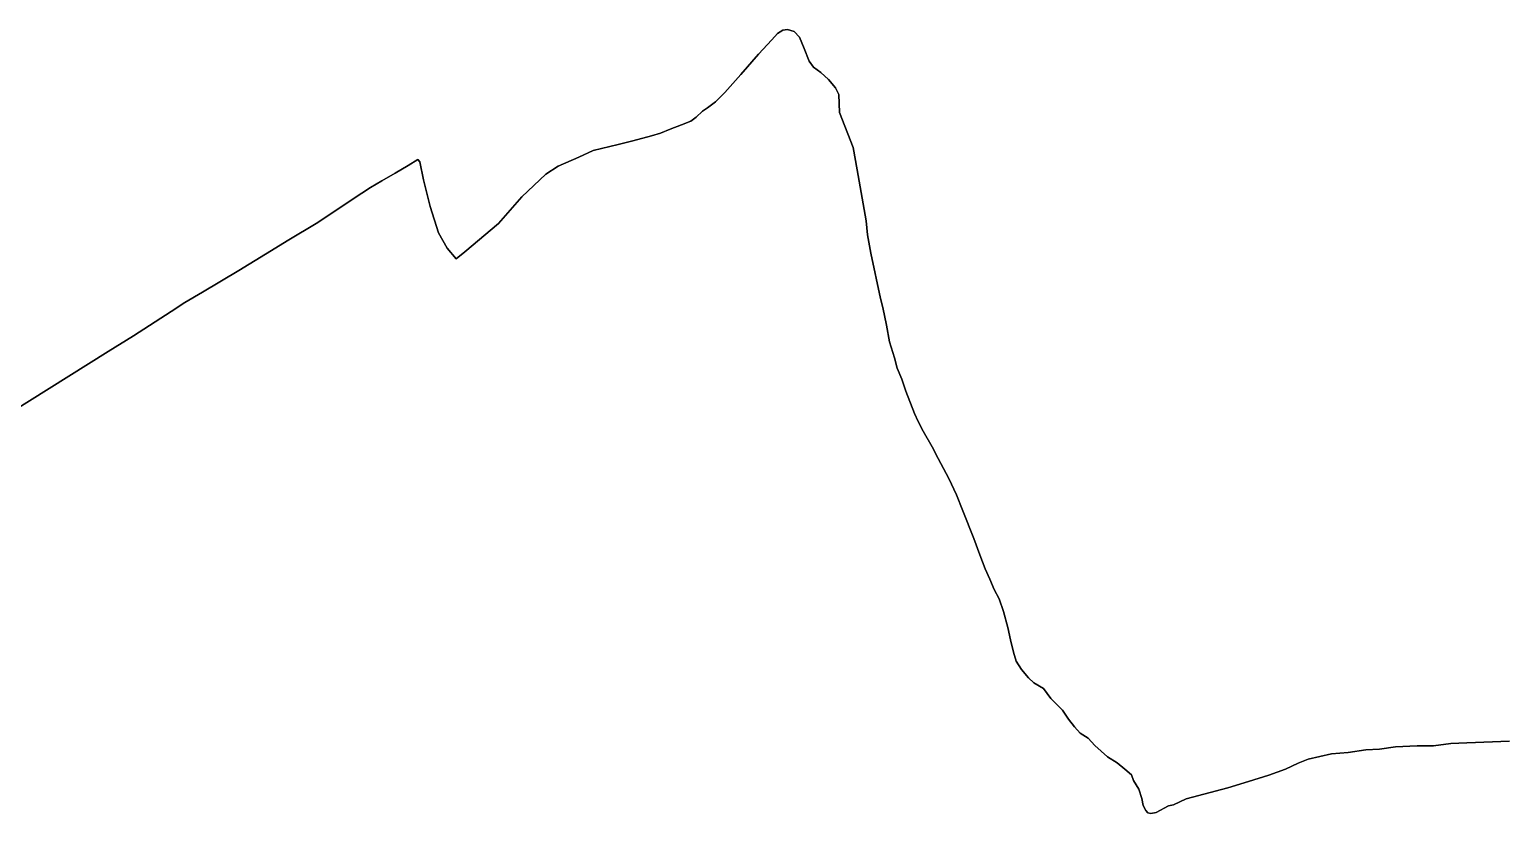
# Model space of a CAD drawing. Header units: metres. Extents: x 245125 to 394351, y 270578 to 4233311.
# Drawn here: x 278048 to 279087, y 4222556 to 4223106 of the extents above; entities that cross this region are included whole.
import ezdxf
from ezdxf.lldxf.tags import DXFTag

# ---------------------------------------------------------------- set-up
doc = ezdxf.new("R2010")
doc.units = ezdxf.units.M
doc.layers.add('ASTOTA', color=7, linetype='Continuous')
doc.layers.add('ΟΡΙΑ ΟΤΑ', color=7, linetype='Continuous')
tags = doc.linetypes.add('HIDDEN', pattern=[0.375, 0.25, -0.125]).pattern_tags.tags
tags[6:7] = [DXFTag(74, 4), DXFTag(75, 0), DXFTag(340, '0'), DXFTag(46, 1.0), DXFTag(50, 0.0), DXFTag(44, 0.0), DXFTag(45, 0.0)]
tags[4:5] = [DXFTag(74, 4), DXFTag(75, 0), DXFTag(340, '0'), DXFTag(46, 1.0), DXFTag(50, 0.0), DXFTag(44, 0.0), DXFTag(45, 0.0)]

msp = doc.modelspace()

# ---------------------------------------------------------------- linework, layer by layer
at = {"layer": 'ASTOTA', "color": 253, "linetype": 'HIDDEN', "ltscale": 300}
msp.add_lwpolyline([(279086.9, 4222607.1), (279057, 4222605.8), (279045.7, 4222605.5), (279033.6, 4222603.8), (279026.4, 4222603.7), (279022.2, 4222603.8), (279007, 4222603), (278995.8, 4222601.5), (278986.1, 4222600.9), (278973.8, 4222599.2), (278962.1, 4222598.2), (278945.6, 4222594.4), (278938.6, 4222591.7), (278929.7, 4222587.3), (278918.1, 4222583.1), (278903.9, 4222578.7), (278889.3, 4222574.3), (278860.1, 4222566.7), (278851.1, 4222562.4), (278847.6, 4222561.6), (278839.1, 4222557), (278835.2, 4222556.4), (278833.1, 4222556.8), (278831.8, 4222558.4), (278830, 4222561.9), (278828.9, 4222566.9), (278826.8, 4222573.3), (278823.1, 4222579.5), (278821.6, 4222583.5), (278817.1, 4222587.3), (278811.7, 4222591.8), (278804.9, 4222596), (278795.9, 4222604.1), (278791.3, 4222609.2), (278785.7, 4222612.6), (278781.7, 4222617.1), (278777.5, 4222622.6), (278773.2, 4222628.8), (278765.2, 4222637), (278759.9, 4222644.1), (278753.2, 4222648), (278749.5, 4222651.4), (278744.5, 4222657.3), (278740.8, 4222663.3), (278738.8, 4222669.4), (278736.8, 4222678.1), (278734.9, 4222686.8), (278731.8, 4222698), (278728.8, 4222707), (278725.3, 4222713.5), (278722.2, 4222720.8), (278718.9, 4222728), (278715.2, 4222737.7), (278711.1, 4222749.3), (278703.3, 4222768.8), (278698.9, 4222780), (278693.5, 4222791.4), (278686, 4222805.5), (278681.9, 4222813.5), (278675.4, 4222824.7), (278671.9, 4222831.3), (278669.5, 4222837), (278663.3, 4222852.6), (278660.6, 4222861.1), (278657.3, 4222868.9), (278655.3, 4222876), (278652, 4222887.3), (278649.8, 4222898.9), (278647.2, 4222911.4), (278645.6, 4222917.8), (278638.9, 4222949.6), (278636.4, 4222962.3), (278635.6, 4222972.3), (278629.1, 4223008.1), (278626.3, 4223023.7), (278616.8, 4223048.2), (278616.3, 4223060.9), (278613.9, 4223065.5), (278609.2, 4223071.5), (278603.6, 4223076.3), (278598.5, 4223080), (278595.6, 4223084.3), (278592, 4223093.2), (278588.7, 4223101.1), (278585.1, 4223105.1), (278580.4, 4223106.4), (278577, 4223105.9), (278573.3, 4223103.7), (278569.3, 4223099.3), (278560, 4223089.2), (278547.6, 4223074.9), (278536.4, 4223062.2), (278529.8, 4223055.6), (278524.1, 4223051.6), (278520.7, 4223049.1), (278516.2, 4223045), (278512.5, 4223042.2), (278505.9, 4223039.6), (278497.9, 4223036.6), (278491.1, 4223033.7), (278484.9, 4223031.9), (278471.7, 4223028.3), (278461.6, 4223025.8), (278443.9, 4223021.6), (278433.9, 4223016.9), (278419.4, 4223010.6), (278410.7, 4223004.9), (278393.8, 4222989), (278377.5, 4222970.3), (278353.8, 4222950.5), (278347.9, 4222945.6), (278341.5, 4222953), (278335.4, 4222963.8), (278329.5, 4222982.3), (278324.8, 4223001), (278322.3, 4223013.6), (278321, 4223015.3), (278314.2, 4223011.1), (278305.1, 4223005.7), (278295.7, 4223000.2), (278287.8, 4222995.7), (278275.6, 4222987.6), (278264.1, 4222980), (278249.5, 4222970.3), (278230.3, 4222958.9), (278214, 4222948.7), (278195.3, 4222937.3), (278169.9, 4222922.2), (278157.5, 4222915), (278147.8, 4222908.5), (278121.5, 4222891.5), (278103.7, 4222880.4), (278034.6, 4222837.3)], dxfattribs=at)
at = {"layer": 'ΟΡΙΑ ΟΤΑ'}
for points in [[(278034.6, 4222837.3), (278103.7, 4222880.4), (278121.5, 4222891.5), (278147.8, 4222908.5), (278157.5, 4222915), (278169.9, 4222922.2), (278195.3, 4222937.3), (278214, 4222948.7), (278230.3, 4222958.9), (278249.5, 4222970.3), (278264.1, 4222980), (278275.6, 4222987.6), (278287.8, 4222995.7), (278295.7, 4223000.2), (278305.1, 4223005.7), (278314.2, 4223011.1), (278321, 4223015.3), (278322.3, 4223013.6), (278324.8, 4223001), (278329.5, 4222982.3), (278335.4, 4222963.8), (278341.5, 4222953), (278347.9, 4222945.6), (278353.8, 4222950.5), (278377.5, 4222970.3), (278393.8, 4222989), (278410.7, 4223004.9), (278419.4, 4223010.6), (278433.9, 4223016.9), (278443.9, 4223021.6), (278461.6, 4223025.8), (278471.7, 4223028.3), (278484.9, 4223031.9), (278491.1, 4223033.7), (278497.9, 4223036.6), (278505.9, 4223039.6), (278512.5, 4223042.2), (278516.2, 4223045), (278520.7, 4223049.1), (278524.1, 4223051.6), (278529.8, 4223055.6), (278536.4, 4223062.2), (278547.6, 4223074.9), (278560, 4223089.2), (278569.3, 4223099.3), (278573.3, 4223103.7), (278577, 4223105.9), (278580.4, 4223106.4), (278585.1, 4223105.1), (278588.7, 4223101.1), (278592, 4223093.2), (278595.6, 4223084.3), (278598.5, 4223080), (278603.6, 4223076.3), (278609.2, 4223071.5), (278613.9, 4223065.5), (278616.3, 4223060.9), (278616.8, 4223048.2), (278626.3, 4223023.7), (278629.1, 4223008.1), (278635.6, 4222972.3), (278636.4, 4222962.3), (278638.9, 4222949.6), (278645.6, 4222917.8), (278647.2, 4222911.4), (278649.8, 4222898.9), (278652, 4222887.3), (278655.3, 4222876), (278657.3, 4222868.9), (278660.6, 4222861.1), (278663.3, 4222852.6), (278669.5, 4222837), (278671.9, 4222831.3), (278675.4, 4222824.7), (278681.9, 4222813.5), (278686, 4222805.5), (278693.5, 4222791.4), (278698.9, 4222780), (278703.3, 4222768.8), (278711.1, 4222749.3), (278715.2, 4222737.7), (278718.9, 4222728), (278722.2, 4222720.8), (278725.3, 4222713.5), (278728.8, 4222707), (278731.8, 4222698), (278734.9, 4222686.8), (278736.8, 4222678.1), (278738.8, 4222669.4), (278740.8, 4222663.3), (278744.5, 4222657.3), (278749.5, 4222651.4), (278753.2, 4222648), (278759.9, 4222644.1), (278765.2, 4222637), (278773.2, 4222628.8), (278777.5, 4222622.6), (278781.7, 4222617.1), (278785.7, 4222612.6), (278791.3, 4222609.2), (278795.9, 4222604.1), (278804.9, 4222596), (278811.7, 4222591.8), (278817.1, 4222587.3), (278821.6, 4222583.5), (278823.1, 4222579.5), (278826.8, 4222573.3), (278828.9, 4222566.9), (278830, 4222561.9), (278831.8, 4222558.4), (278833.1, 4222556.8), (278835.2, 4222556.4), (278839.1, 4222557), (278847.6, 4222561.6), (278851.1, 4222562.4), (278860.1, 4222566.7), (278889.3, 4222574.3), (278903.9, 4222578.7), (278918.1, 4222583.1), (278929.7, 4222587.3), (278938.6, 4222591.7), (278945.6, 4222594.4), (278962.1, 4222598.2), (278973.8, 4222599.2), (278986.1, 4222600.9), (278995.8, 4222601.5), (279007, 4222603), (279022.2, 4222603.8), (279026.4, 4222603.7), (279033.6, 4222603.8), (279045.7, 4222605.5), (279057, 4222605.8), (279086.9, 4222607.1)], [(278034.6, 4222837.3), (278103.7, 4222880.4), (278121.5, 4222891.5), (278147.8, 4222908.5), (278157.5, 4222915), (278169.9, 4222922.2), (278195.3, 4222937.3), (278214, 4222948.7), (278230.3, 4222958.9), (278249.5, 4222970.3), (278264.1, 4222980), (278275.6, 4222987.6), (278287.8, 4222995.7), (278295.7, 4223000.2), (278305.1, 4223005.7), (278314.2, 4223011.1), (278321, 4223015.3), (278322.3, 4223013.6), (278324.8, 4223001), (278329.5, 4222982.3), (278335.4, 4222963.8), (278341.5, 4222953), (278347.9, 4222945.6), (278353.8, 4222950.5), (278377.5, 4222970.3), (278393.8, 4222989), (278410.7, 4223004.9), (278419.4, 4223010.6), (278433.9, 4223016.9), (278443.9, 4223021.6), (278461.6, 4223025.8), (278471.7, 4223028.3), (278484.9, 4223031.9), (278491.1, 4223033.7), (278497.9, 4223036.6), (278505.9, 4223039.6), (278512.5, 4223042.2), (278516.2, 4223045), (278520.7, 4223049.1), (278524.1, 4223051.6), (278529.8, 4223055.6), (278536.4, 4223062.2), (278547.6, 4223074.9), (278560, 4223089.2), (278569.3, 4223099.3), (278573.3, 4223103.7), (278577, 4223105.9), (278580.4, 4223106.4), (278585.1, 4223105.1), (278588.7, 4223101.1), (278592, 4223093.2), (278595.6, 4223084.3), (278598.5, 4223080), (278603.6, 4223076.3), (278609.2, 4223071.5), (278613.9, 4223065.5), (278616.3, 4223060.9), (278616.8, 4223048.2), (278626.3, 4223023.7), (278629.1, 4223008.1), (278635.6, 4222972.3), (278636.4, 4222962.3), (278638.9, 4222949.6), (278645.6, 4222917.8), (278647.2, 4222911.4), (278649.8, 4222898.9), (278652, 4222887.3), (278655.3, 4222876), (278657.3, 4222868.9), (278660.6, 4222861.1), (278663.3, 4222852.6), (278669.5, 4222837), (278671.9, 4222831.3), (278675.4, 4222824.7), (278681.9, 4222813.5), (278686, 4222805.5), (278693.5, 4222791.4), (278698.9, 4222780), (278703.3, 4222768.8), (278711.1, 4222749.3), (278715.2, 4222737.7), (278718.9, 4222728), (278722.2, 4222720.8), (278725.3, 4222713.5), (278728.8, 4222707), (278731.8, 4222698), (278734.9, 4222686.8), (278736.8, 4222678.1), (278738.8, 4222669.4), (278740.8, 4222663.3), (278744.5, 4222657.3), (278749.5, 4222651.4), (278753.2, 4222648), (278759.9, 4222644.1), (278765.2, 4222637), (278773.2, 4222628.8), (278777.5, 4222622.6), (278781.7, 4222617.1), (278785.7, 4222612.6), (278791.3, 4222609.2), (278795.9, 4222604.1), (278804.9, 4222596), (278811.7, 4222591.8), (278817.1, 4222587.3), (278821.6, 4222583.5), (278823.1, 4222579.5), (278826.8, 4222573.3), (278828.9, 4222566.9), (278830, 4222561.9), (278831.8, 4222558.4), (278833.1, 4222556.8), (278835.2, 4222556.4), (278839.1, 4222557), (278847.6, 4222561.6), (278851.1, 4222562.4), (278860.1, 4222566.7), (278889.3, 4222574.3), (278903.9, 4222578.7), (278918.1, 4222583.1), (278929.7, 4222587.3), (278938.6, 4222591.7), (278945.6, 4222594.4), (278962.1, 4222598.2), (278973.8, 4222599.2), (278986.1, 4222600.9), (278995.8, 4222601.5), (279007, 4222603), (279022.2, 4222603.8), (279026.4, 4222603.7), (279033.6, 4222603.8), (279045.7, 4222605.5), (279057, 4222605.8), (279086.9, 4222607.1)], [(278034.6, 4222837.3), (278103.7, 4222880.4), (278121.5, 4222891.5), (278147.8, 4222908.5), (278157.5, 4222915), (278169.9, 4222922.2), (278195.3, 4222937.3), (278214, 4222948.7), (278230.3, 4222958.9), (278249.5, 4222970.3), (278264.1, 4222980), (278275.6, 4222987.6), (278287.8, 4222995.7), (278295.7, 4223000.2), (278305.1, 4223005.7), (278314.2, 4223011.1), (278321, 4223015.3), (278322.3, 4223013.6), (278324.8, 4223001), (278329.5, 4222982.3), (278335.4, 4222963.8), (278341.5, 4222953), (278347.9, 4222945.6), (278353.8, 4222950.5), (278377.5, 4222970.3), (278393.8, 4222989), (278410.7, 4223004.9), (278419.4, 4223010.6), (278433.9, 4223016.9), (278443.9, 4223021.6), (278461.6, 4223025.8), (278471.7, 4223028.3), (278484.9, 4223031.9), (278491.1, 4223033.7), (278497.9, 4223036.6), (278505.9, 4223039.6), (278512.5, 4223042.2), (278516.2, 4223045), (278520.7, 4223049.1), (278524.1, 4223051.6), (278529.8, 4223055.6), (278536.4, 4223062.2), (278547.6, 4223074.9), (278560, 4223089.2), (278569.3, 4223099.3), (278573.3, 4223103.7), (278577, 4223105.9), (278580.4, 4223106.4), (278585.1, 4223105.1), (278588.7, 4223101.1), (278592, 4223093.2), (278595.6, 4223084.3), (278598.5, 4223080), (278603.6, 4223076.3), (278609.2, 4223071.5), (278613.9, 4223065.5), (278616.3, 4223060.9), (278616.8, 4223048.2), (278626.3, 4223023.7), (278629.1, 4223008.1), (278635.6, 4222972.3), (278636.4, 4222962.3), (278638.9, 4222949.6), (278645.6, 4222917.8), (278647.2, 4222911.4), (278649.8, 4222898.9), (278652, 4222887.3), (278655.3, 4222876), (278657.3, 4222868.9), (278660.6, 4222861.1), (278663.3, 4222852.6), (278669.5, 4222837), (278671.9, 4222831.3), (278675.4, 4222824.7), (278681.9, 4222813.5), (278686, 4222805.5), (278693.5, 4222791.4), (278698.9, 4222780), (278703.3, 4222768.8), (278711.1, 4222749.3), (278715.2, 4222737.7), (278718.9, 4222728), (278722.2, 4222720.8), (278725.3, 4222713.5), (278728.8, 4222707), (278731.8, 4222698), (278734.9, 4222686.8), (278736.8, 4222678.1), (278738.8, 4222669.4), (278740.8, 4222663.3), (278744.5, 4222657.3), (278749.5, 4222651.4), (278753.2, 4222648), (278759.9, 4222644.1), (278765.2, 4222637), (278773.2, 4222628.8), (278777.5, 4222622.6), (278781.7, 4222617.1), (278785.7, 4222612.6), (278791.3, 4222609.2), (278795.9, 4222604.1), (278804.9, 4222596), (278811.7, 4222591.8), (278817.1, 4222587.3), (278821.6, 4222583.5), (278823.1, 4222579.5), (278826.8, 4222573.3), (278828.9, 4222566.9), (278830, 4222561.9), (278831.8, 4222558.4), (278833.1, 4222556.8), (278835.2, 4222556.4), (278839.1, 4222557), (278847.6, 4222561.6), (278851.1, 4222562.4), (278860.1, 4222566.7), (278889.3, 4222574.3), (278903.9, 4222578.7), (278918.1, 4222583.1), (278929.7, 4222587.3), (278938.6, 4222591.7), (278945.6, 4222594.4), (278962.1, 4222598.2), (278973.8, 4222599.2), (278986.1, 4222600.9), (278995.8, 4222601.5), (279007, 4222603), (279022.2, 4222603.8), (279026.4, 4222603.7), (279033.6, 4222603.8), (279045.7, 4222605.5), (279057, 4222605.8), (279086.9, 4222607.1)], [(279086.9, 4222607.1), (279057, 4222605.8), (279045.7, 4222605.5), (279033.6, 4222603.8), (279026.4, 4222603.7), (279022.2, 4222603.8), (279007, 4222603), (278995.8, 4222601.5), (278986.1, 4222600.9), (278973.8, 4222599.2), (278962.1, 4222598.2), (278945.6, 4222594.4), (278938.6, 4222591.7), (278929.7, 4222587.3), (278918.1, 4222583.1), (278903.9, 4222578.7), (278889.3, 4222574.3), (278860.1, 4222566.7), (278851.1, 4222562.4), (278847.6, 4222561.6), (278839.1, 4222557), (278835.2, 4222556.4), (278833.1, 4222556.8), (278831.8, 4222558.4), (278830, 4222561.9), (278828.9, 4222566.9), (278826.8, 4222573.3), (278823.1, 4222579.5), (278821.6, 4222583.5), (278817.1, 4222587.3), (278811.7, 4222591.8), (278804.9, 4222596), (278795.9, 4222604.1), (278791.3, 4222609.2), (278785.7, 4222612.6), (278781.7, 4222617.1), (278777.5, 4222622.6), (278773.2, 4222628.8), (278765.2, 4222637), (278759.9, 4222644.1), (278753.2, 4222648), (278749.5, 4222651.4), (278744.5, 4222657.3), (278740.8, 4222663.3), (278738.8, 4222669.4), (278736.8, 4222678.1), (278734.9, 4222686.8), (278731.8, 4222698), (278728.8, 4222707), (278725.3, 4222713.5), (278722.2, 4222720.8), (278718.9, 4222728), (278715.2, 4222737.7), (278711.1, 4222749.3), (278703.3, 4222768.8), (278698.9, 4222780), (278693.5, 4222791.4), (278686, 4222805.5), (278681.9, 4222813.5), (278675.4, 4222824.7), (278671.9, 4222831.3), (278669.5, 4222837), (278663.3, 4222852.6), (278660.6, 4222861.1), (278657.3, 4222868.9), (278655.3, 4222876), (278652, 4222887.3), (278649.8, 4222898.9), (278647.2, 4222911.4), (278645.6, 4222917.8), (278638.9, 4222949.6), (278636.4, 4222962.3), (278635.6, 4222972.3), (278629.1, 4223008.1), (278626.3, 4223023.7), (278616.8, 4223048.2), (278616.3, 4223060.9), (278613.9, 4223065.5), (278609.2, 4223071.5), (278603.6, 4223076.3), (278598.5, 4223080), (278595.6, 4223084.3), (278592, 4223093.2), (278588.7, 4223101.1), (278585.1, 4223105.1), (278580.4, 4223106.4), (278577, 4223105.9), (278573.3, 4223103.7), (278569.3, 4223099.3), (278560, 4223089.2), (278547.6, 4223074.9), (278536.4, 4223062.2), (278529.8, 4223055.6), (278524.1, 4223051.6), (278520.7, 4223049.1), (278516.2, 4223045), (278512.5, 4223042.2), (278505.9, 4223039.6), (278497.9, 4223036.6), (278491.1, 4223033.7), (278484.9, 4223031.9), (278471.7, 4223028.3), (278461.6, 4223025.8), (278443.9, 4223021.6), (278433.9, 4223016.9), (278419.4, 4223010.6), (278410.7, 4223004.9), (278393.8, 4222989), (278377.5, 4222970.3), (278353.8, 4222950.5), (278347.9, 4222945.6), (278341.5, 4222953), (278335.4, 4222963.8), (278329.5, 4222982.3), (278324.8, 4223001), (278322.3, 4223013.6), (278321, 4223015.3), (278314.2, 4223011.1), (278305.1, 4223005.7), (278295.7, 4223000.2), (278287.8, 4222995.7), (278275.6, 4222987.6), (278264.1, 4222980), (278249.5, 4222970.3), (278230.3, 4222958.9), (278214, 4222948.7), (278195.3, 4222937.3), (278169.9, 4222922.2), (278157.5, 4222915), (278147.8, 4222908.5), (278121.5, 4222891.5), (278103.7, 4222880.4), (278034.6, 4222837.3)]]:
    msp.add_lwpolyline(points, dxfattribs=at)

doc.saveas('drawing.dxf')
